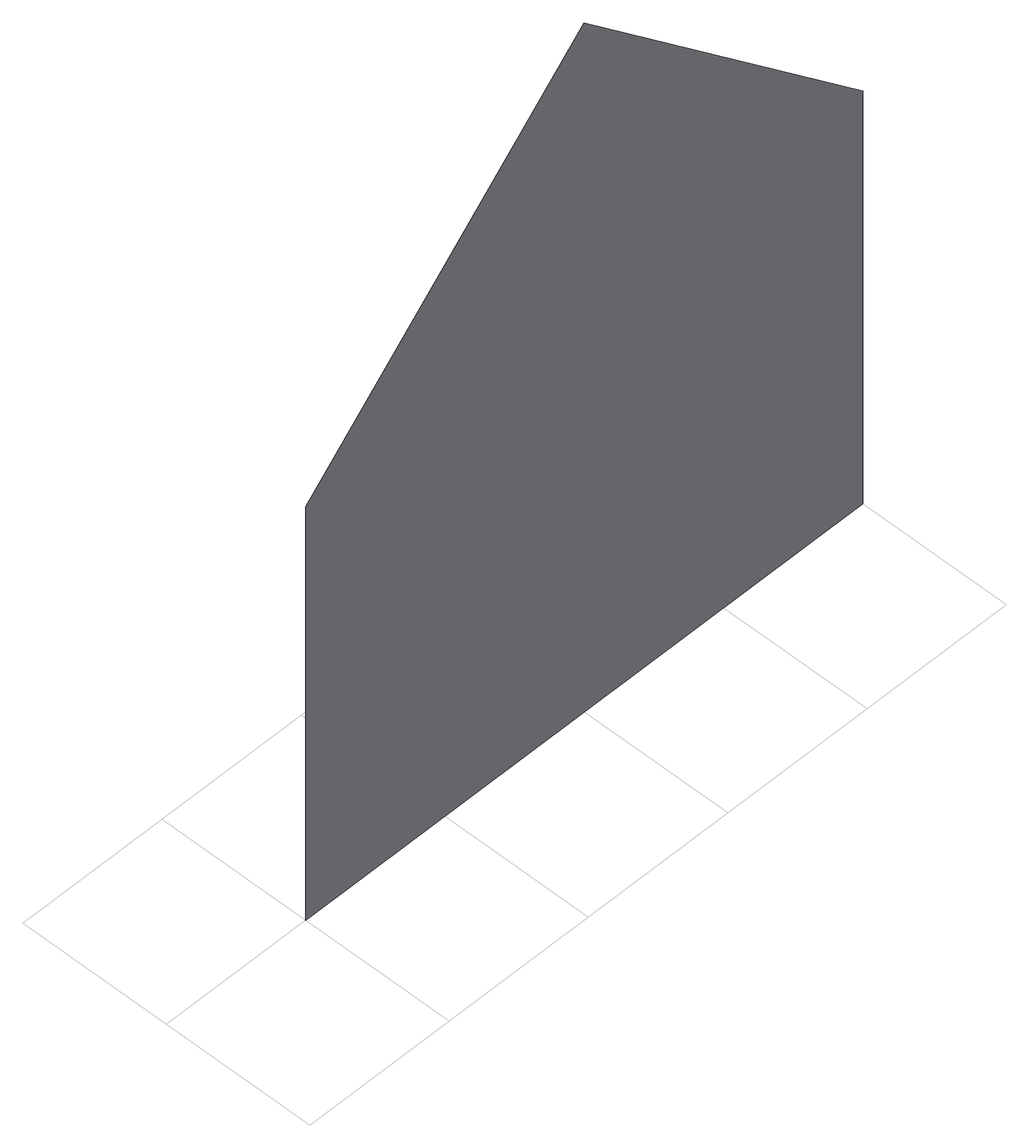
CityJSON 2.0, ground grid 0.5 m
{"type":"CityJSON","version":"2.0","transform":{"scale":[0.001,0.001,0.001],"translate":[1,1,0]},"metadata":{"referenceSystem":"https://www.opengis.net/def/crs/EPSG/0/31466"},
"CityObjects":{
"road1":{"type":"Road","attributes":{"name":"Adenauerallee","function":"1020"},"geometry":[{"type":"MultiSurface","lod":"2","boundaries":[[[0,1,2,3,4]]],"semantics":{"surfaces":[{"type":"TrafficArea","function":"1","surfaceMaterial":"1"}],"values":[0]}}]},
"road2":{"type":"Road","geometry":[{"type":"MultiSurface","lod":"2","boundaries":[[[0,1,2,3,4]]],"semantics":{"surfaces":[{"type":"TrafficArea"}],"values":[0]}}]},
"transportsquare1":{"type":"TransportSquare","attributes":{"name":"Hofgarten"},"geometry":[{"type":"MultiSurface","lod":"2","boundaries":[[[0,1,2,3,4]]],"semantics":{"surfaces":[{"type":"TrafficArea"}],"values":[0]}}]},
"waterbody1":{"type":"WaterBody","attributes":{"name":"Ruhr","class":"1030"},"geometry":[{"type":"MultiSurface","lod":"2","boundaries":[[[0,1,2,3,4]]],"semantics":{"surfaces":[{"type":"WaterSurface"}],"values":[0]}}]}
},
"vertices":[
[2000,0,0],[2000,0,1500],[1000,0,2500],[0,0,1500],[0,0,0]
]}
